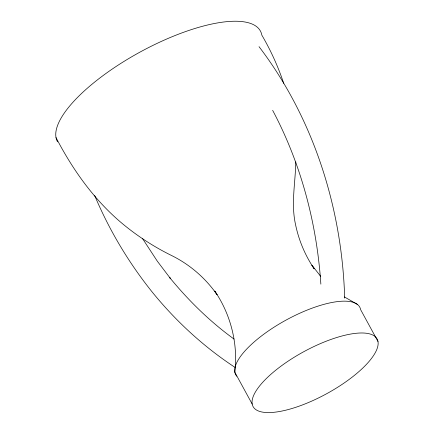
<?xml version="1.0" encoding="UTF-8"?>
<svg xmlns="http://www.w3.org/2000/svg" width="434" height="434" viewBox="0 0 434 434"><rect width="100%" height="100%" fill="white"/><g stroke="black" fill="none" stroke-linecap="round" stroke-linejoin="round"><path stroke-width="0.65" d="M295.771 161.904C295.467 182.638 290.921 203.492 295.445 224.096C298.673 240.089 305.097 255.338 314.216 268.868L311.894 265.169L320.661 276.312M357.301 304.359L344.482 296.959M234.029 339.062C209.975 321.605 188.584 300.659 169.775 277.684L170.6 278.715L157.336 261.219L142.629 238.722M235.353 367.598C203.964 347.032 176.058 321.388 152.399 292.288L151.574 291.257C128.345 262.114 109.086 229.83 94.65 195.468M259.027 46.666C313.701 118.401 342.057 208.385 344.683 298.109M377.981 341.482A70.628 23.924 -28.6 0 0 279.68 367.137A70.628 23.924 -28.6 0 0 287.612 409.723A70.628 23.924 -28.6 0 0 377.981 341.482L360.632 309.659A70.628 23.924 -28.6 0 0 287.416 319.343A70.628 23.924 -28.6 0 0 236.742 376.218M252.197 404.081L234.848 372.258C238.163 343.902 230.866 314.612 214.754 291.057L217.076 294.751C205.542 278.118 189.815 264.523 171.663 255.561C155.947 247.83 141.066 238.456 127.308 227.611C96.831 203.703 73.742 171.75 56.019 137.583M272.65 110.339C301.12 163.884 316.863 223.738 320.862 284.134M283.695 83.306C278.107 66.543 270.767 50.398 261.848 35.149A115.574 39.147 -28.6 0 0 145.564 49.129A115.574 39.147 -28.6 0 0 57.548 141.842"/></g></svg>
